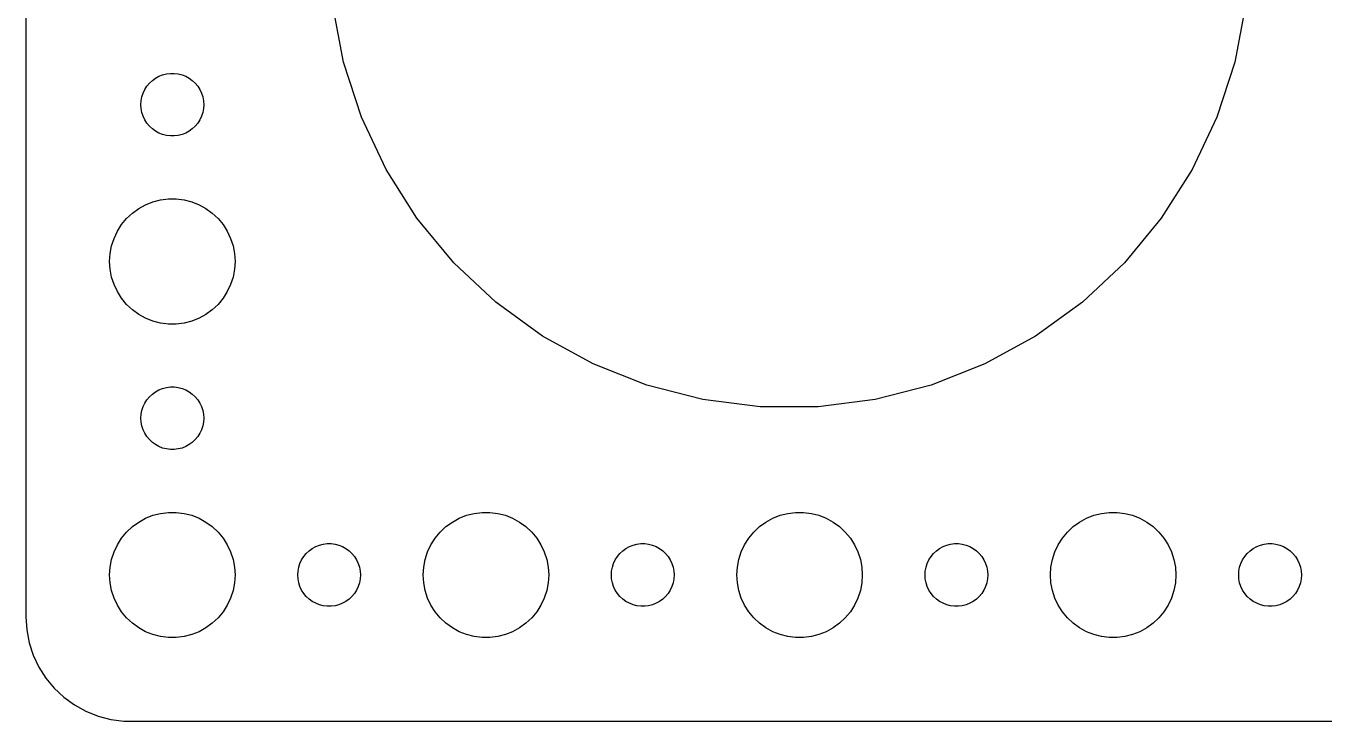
# Model space of a CAD drawing. Header units: metres. Extents: x -134 to 134, y -37 to 37.
# Drawn here: x -134.5 to -72.4, y -37 to -3.7 of the extents above; entities that cross this region are included whole.
import ezdxf

# ---------------------------------------------------------------- set-up
doc = ezdxf.new("R2010")
doc.units = ezdxf.units.M

msp = doc.modelspace()

# ---------------------------------------------------------------- linework, layer by layer
for p, q in [((-134.5, 32), (-134.5, -32)), ((-119.309, -5.47118), (-119.827, -2.75732)), ((-76.1735, -2.75732), (-76.6912, -5.47118)), ((-118.455, -8.09874), (-119.309, -5.47118)), ((-76.6912, -5.47118), (-77.5449, -8.09874)), ((-128.304, -6.23351), (-128.139, -6.14275)), ((-128.139, -6.14275), (-127.964, -6.07341)), ((-127.964, -6.07341), (-127.781, -6.02657)), ((-127.781, -6.02657), (-127.594, -6.00294)), ((-127.594, -6.00294), (-127.406, -6.00294)), ((-127.406, -6.00294), (-127.219, -6.02657)), ((-127.219, -6.02657), (-127.036, -6.07341)), ((-127.036, -6.07341), (-126.861, -6.14275)), ((-126.861, -6.14275), (-126.696, -6.23351)), ((-128.895, -6.9478), (-128.814, -6.77736)), ((-128.814, -6.77736), (-128.714, -6.61832)), ((-128.714, -6.61832), (-128.593, -6.47318)), ((-128.593, -6.47318), (-128.456, -6.34422)), ((-128.456, -6.34422), (-128.304, -6.23351)), ((-126.696, -6.23351), (-126.544, -6.34422)), ((-126.544, -6.34422), (-126.407, -6.47318)), ((-126.407, -6.47318), (-126.286, -6.61832)), ((-126.286, -6.61832), (-126.186, -6.77736)), ((-126.186, -6.77736), (-126.105, -6.9478)), ((-129, -7.5), (-128.988, -7.312)), ((-128.988, -7.312), (-128.953, -7.12695)), ((-128.953, -7.12695), (-128.895, -6.9478)), ((-126.105, -6.9478), (-126.047, -7.12695)), ((-126.047, -7.12695), (-126.012, -7.312)), ((-126.012, -7.312), (-126, -7.5)), ((-128.988, -7.68799), (-129, -7.5)), ((-128.953, -7.87303), (-128.988, -7.68799)), ((-128.895, -8.05219), (-128.953, -7.87303)), ((-128.814, -8.22263), (-128.895, -8.05219)), ((-126.105, -8.05219), (-126.186, -8.22263)), ((-126.047, -7.87303), (-126.105, -8.05219)), ((-126.012, -7.68799), (-126.047, -7.87303)), ((-126, -7.5), (-126.012, -7.68799)), ((-128.714, -8.38167), (-128.814, -8.22263)), ((-128.593, -8.52681), (-128.714, -8.38167)), ((-128.456, -8.65576), (-128.593, -8.52681)), ((-128.304, -8.76648), (-128.456, -8.65576)), ((-126.544, -8.65576), (-126.696, -8.76648)), ((-126.407, -8.52681), (-126.544, -8.65576)), ((-126.286, -8.38167), (-126.407, -8.52681)), ((-126.186, -8.22263), (-126.286, -8.38167)), ((-117.279, -10.5986), (-118.455, -8.09874)), ((-77.5449, -8.09874), (-78.7213, -10.5986)), ((-128.139, -8.85724), (-128.304, -8.76648)), ((-127.964, -8.92657), (-128.139, -8.85724)), ((-127.781, -8.97342), (-127.964, -8.92657)), ((-127.594, -8.99704), (-127.781, -8.97342)), ((-127.406, -8.99704), (-127.594, -8.99704)), ((-127.219, -8.97342), (-127.406, -8.99704)), ((-127.036, -8.92657), (-127.219, -8.97342)), ((-126.861, -8.85724), (-127.036, -8.92657)), ((-126.696, -8.76648), (-126.861, -8.85724)), ((-115.798, -12.9313), (-117.279, -10.5986)), ((-78.7213, -10.5986), (-80.2016, -12.9313)), ((-129.107, -12.467), (-128.777, -12.2855)), ((-128.777, -12.2855), (-128.427, -12.1468)), ((-128.427, -12.1468), (-128.062, -12.0531)), ((-128.062, -12.0531), (-127.688, -12.0059)), ((-127.688, -12.0059), (-127.312, -12.0059)), ((-127.312, -12.0059), (-126.938, -12.0531)), ((-126.938, -12.0531), (-126.573, -12.1468)), ((-126.573, -12.1468), (-126.223, -12.2855)), ((-126.223, -12.2855), (-125.893, -12.467)), ((-129.927, -13.2366), (-129.687, -12.9464)), ((-129.687, -12.9464), (-129.412, -12.6884)), ((-129.412, -12.6884), (-129.107, -12.467)), ((-125.893, -12.467), (-125.588, -12.6884)), ((-125.588, -12.6884), (-125.313, -12.9464)), ((-125.313, -12.9464), (-125.073, -13.2366)), ((-114.037, -15.06), (-115.798, -12.9313)), ((-80.2016, -12.9313), (-81.9627, -15.06)), ((-130.289, -13.8956), (-130.129, -13.5547)), ((-130.129, -13.5547), (-129.927, -13.2366)), ((-125.073, -13.2366), (-124.871, -13.5547)), ((-124.871, -13.5547), (-124.711, -13.8956)), ((-130.476, -14.624), (-130.406, -14.2539)), ((-130.406, -14.2539), (-130.289, -13.8956)), ((-124.711, -13.8956), (-124.594, -14.2539)), ((-124.594, -14.2539), (-124.524, -14.624)), ((-130.5, -15), (-130.476, -14.624)), ((-124.524, -14.624), (-124.5, -15)), ((-130.476, -15.376), (-130.5, -15)), ((-130.406, -15.7461), (-130.476, -15.376)), ((-124.524, -15.376), (-124.594, -15.7461)), ((-124.5, -15), (-124.524, -15.376)), ((-112.023, -16.9513), (-114.037, -15.06)), ((-81.9627, -15.06), (-83.9767, -16.9513)), ((-130.289, -16.1044), (-130.406, -15.7461)), ((-130.129, -16.4453), (-130.289, -16.1044)), ((-124.711, -16.1044), (-124.871, -16.4453)), ((-124.594, -15.7461), (-124.711, -16.1044)), ((-129.927, -16.7634), (-130.129, -16.4453)), ((-124.871, -16.4453), (-125.073, -16.7634)), ((-129.687, -17.0536), (-129.927, -16.7634)), ((-129.412, -17.3115), (-129.687, -17.0536)), ((-129.107, -17.533), (-129.412, -17.3115)), ((-125.588, -17.3115), (-125.893, -17.533)), ((-125.313, -17.0536), (-125.588, -17.3115)), ((-125.073, -16.7634), (-125.313, -17.0536)), ((-109.788, -18.5752), (-112.023, -16.9513)), ((-83.9767, -16.9513), (-86.2118, -18.5752)), ((-128.777, -17.7145), (-129.107, -17.533)), ((-128.427, -17.8532), (-128.777, -17.7145)), ((-128.062, -17.9469), (-128.427, -17.8532)), ((-127.688, -17.9941), (-128.062, -17.9469)), ((-127.312, -17.9941), (-127.688, -17.9941)), ((-126.938, -17.9469), (-127.312, -17.9941)), ((-126.573, -17.8532), (-126.938, -17.9469)), ((-126.223, -17.7145), (-126.573, -17.8532)), ((-125.893, -17.533), (-126.223, -17.7145)), ((-107.367, -19.9062), (-109.788, -18.5752)), ((-86.2118, -18.5752), (-88.6329, -19.9062)), ((-104.798, -20.9232), (-107.367, -19.9062)), ((-88.6329, -19.9062), (-91.2016, -20.9232)), ((-128.139, -21.1427), (-127.964, -21.0734)), ((-127.964, -21.0734), (-127.781, -21.0266)), ((-127.781, -21.0266), (-127.594, -21.003)), ((-127.594, -21.003), (-127.406, -21.003)), ((-127.406, -21.003), (-127.219, -21.0266)), ((-127.219, -21.0266), (-127.036, -21.0734)), ((-127.036, -21.0734), (-126.861, -21.1427)), ((-102.122, -21.6103), (-104.798, -20.9232)), ((-91.2016, -20.9232), (-93.8776, -21.6103)), ((-128.814, -21.7774), (-128.714, -21.6183)), ((-128.714, -21.6183), (-128.593, -21.4732)), ((-128.593, -21.4732), (-128.456, -21.3442)), ((-128.456, -21.3442), (-128.304, -21.2335)), ((-128.304, -21.2335), (-128.139, -21.1427)), ((-126.861, -21.1427), (-126.696, -21.2335)), ((-126.696, -21.2335), (-126.544, -21.3442)), ((-126.544, -21.3442), (-126.407, -21.4732)), ((-126.407, -21.4732), (-126.286, -21.6183)), ((-126.286, -21.6183), (-126.186, -21.7774)), ((-99.3814, -21.9566), (-102.122, -21.6103)), ((-93.8776, -21.6103), (-96.6186, -21.9566)), ((-129, -22.5), (-128.988, -22.312)), ((-128.988, -22.312), (-128.953, -22.127)), ((-128.953, -22.127), (-128.895, -21.9478)), ((-128.895, -21.9478), (-128.814, -21.7774)), ((-126.186, -21.7774), (-126.105, -21.9478)), ((-126.105, -21.9478), (-126.047, -22.127)), ((-126.047, -22.127), (-126.012, -22.312)), ((-126.012, -22.312), (-126, -22.5)), ((-96.6186, -21.9566), (-99.3814, -21.9566)), ((-128.988, -22.688), (-129, -22.5)), ((-128.953, -22.873), (-128.988, -22.688)), ((-128.895, -23.0522), (-128.953, -22.873)), ((-126.047, -22.873), (-126.105, -23.0522)), ((-126.012, -22.688), (-126.047, -22.873)), ((-126, -22.5), (-126.012, -22.688)), ((-128.814, -23.2226), (-128.895, -23.0522)), ((-128.714, -23.3817), (-128.814, -23.2226)), ((-128.593, -23.5268), (-128.714, -23.3817)), ((-128.456, -23.6558), (-128.593, -23.5268)), ((-126.407, -23.5268), (-126.544, -23.6558)), ((-126.286, -23.3817), (-126.407, -23.5268)), ((-126.186, -23.2226), (-126.286, -23.3817)), ((-126.105, -23.0522), (-126.186, -23.2226)), ((-128.304, -23.7665), (-128.456, -23.6558)), ((-128.139, -23.8572), (-128.304, -23.7665)), ((-127.964, -23.9266), (-128.139, -23.8572)), ((-127.781, -23.9734), (-127.964, -23.9266)), ((-127.594, -23.997), (-127.781, -23.9734)), ((-127.406, -23.997), (-127.594, -23.997)), ((-127.219, -23.9734), (-127.406, -23.997)), ((-127.036, -23.9266), (-127.219, -23.9734)), ((-126.861, -23.8572), (-127.036, -23.9266)), ((-126.696, -23.7665), (-126.861, -23.8572)), ((-126.544, -23.6558), (-126.696, -23.7665)), ((-129.107, -27.467), (-128.777, -27.2855)), ((-128.777, -27.2855), (-128.427, -27.1468)), ((-128.427, -27.1468), (-128.062, -27.0531)), ((-128.062, -27.0531), (-127.688, -27.0059)), ((-127.688, -27.0059), (-127.312, -27.0059)), ((-127.312, -27.0059), (-126.938, -27.0531)), ((-126.938, -27.0531), (-126.573, -27.1468)), ((-126.573, -27.1468), (-126.223, -27.2855)), ((-126.223, -27.2855), (-125.893, -27.467)), ((-114.107, -27.467), (-113.777, -27.2855)), ((-113.777, -27.2855), (-113.427, -27.1468)), ((-113.427, -27.1468), (-113.062, -27.0531)), ((-113.062, -27.0531), (-112.688, -27.0059)), ((-112.688, -27.0059), (-112.312, -27.0059)), ((-112.312, -27.0059), (-111.938, -27.0531)), ((-111.938, -27.0531), (-111.573, -27.1468)), ((-111.573, -27.1468), (-111.223, -27.2855)), ((-111.223, -27.2855), (-110.893, -27.467)), ((-99.1075, -27.467), (-98.7773, -27.2855)), ((-98.7773, -27.2855), (-98.427, -27.1468)), ((-98.427, -27.1468), (-98.0621, -27.0531)), ((-98.0621, -27.0531), (-97.6884, -27.0059)), ((-97.6884, -27.0059), (-97.3116, -27.0059)), ((-97.3116, -27.0059), (-96.9379, -27.0531)), ((-96.9379, -27.0531), (-96.573, -27.1468)), ((-96.573, -27.1468), (-96.2227, -27.2855)), ((-96.2227, -27.2855), (-95.8925, -27.467)), ((-84.1075, -27.467), (-83.7773, -27.2855)), ((-83.7773, -27.2855), (-83.427, -27.1468)), ((-83.427, -27.1468), (-83.0621, -27.0531)), ((-83.0621, -27.0531), (-82.6884, -27.0059)), ((-82.6884, -27.0059), (-82.3116, -27.0059)), ((-82.3116, -27.0059), (-81.9379, -27.0531)), ((-81.9379, -27.0531), (-81.573, -27.1468)), ((-81.573, -27.1468), (-81.2227, -27.2855)), ((-81.2227, -27.2855), (-80.8925, -27.467)), ((-129.687, -27.9464), (-129.412, -27.6884)), ((-129.412, -27.6884), (-129.107, -27.467)), ((-125.893, -27.467), (-125.588, -27.6884)), ((-125.588, -27.6884), (-125.313, -27.9464)), ((-114.687, -27.9464), (-114.412, -27.6884)), ((-114.412, -27.6884), (-114.107, -27.467)), ((-110.893, -27.467), (-110.588, -27.6884)), ((-110.588, -27.6884), (-110.313, -27.9464)), ((-99.6869, -27.9464), (-99.4123, -27.6884)), ((-99.4123, -27.6884), (-99.1075, -27.467)), ((-95.8925, -27.467), (-95.5877, -27.6884)), ((-95.5877, -27.6884), (-95.3131, -27.9464)), ((-84.6869, -27.9464), (-84.4123, -27.6884)), ((-84.4123, -27.6884), (-84.1075, -27.467)), ((-80.8925, -27.467), (-80.5877, -27.6884)), ((-80.5877, -27.6884), (-80.3131, -27.9464)), ((-130.289, -28.8956), (-130.129, -28.5547)), ((-130.129, -28.5547), (-129.927, -28.2366)), ((-129.927, -28.2366), (-129.687, -27.9464)), ((-125.313, -27.9464), (-125.073, -28.2366)), ((-125.073, -28.2366), (-124.871, -28.5547)), ((-124.871, -28.5547), (-124.711, -28.8956)), ((-120.464, -28.5734), (-120.281, -28.5266)), ((-120.281, -28.5266), (-120.094, -28.503)), ((-120.094, -28.503), (-119.906, -28.503)), ((-119.906, -28.503), (-119.719, -28.5266)), ((-119.719, -28.5266), (-119.536, -28.5734)), ((-115.289, -28.8956), (-115.129, -28.5547)), ((-115.129, -28.5547), (-114.927, -28.2366)), ((-114.927, -28.2366), (-114.687, -27.9464)), ((-110.313, -27.9464), (-110.073, -28.2366)), ((-110.073, -28.2366), (-109.871, -28.5547)), ((-109.871, -28.5547), (-109.711, -28.8956)), ((-105.464, -28.5734), (-105.281, -28.5266)), ((-105.281, -28.5266), (-105.094, -28.503)), ((-105.094, -28.503), (-104.906, -28.503)), ((-104.906, -28.503), (-104.719, -28.5266)), ((-104.719, -28.5266), (-104.536, -28.5734)), ((-100.289, -28.8956), (-100.129, -28.5547)), ((-100.129, -28.5547), (-99.927, -28.2366)), ((-99.927, -28.2366), (-99.6869, -27.9464)), ((-95.3131, -27.9464), (-95.073, -28.2366)), ((-95.073, -28.2366), (-94.8711, -28.5547)), ((-94.8711, -28.5547), (-94.7107, -28.8956)), ((-90.4635, -28.5734), (-90.2811, -28.5266)), ((-90.2811, -28.5266), (-90.0942, -28.503)), ((-90.0942, -28.503), (-89.9058, -28.503)), ((-89.9058, -28.503), (-89.7189, -28.5266)), ((-89.7189, -28.5266), (-89.5365, -28.5734)), ((-85.2893, -28.8956), (-85.1289, -28.5547)), ((-85.1289, -28.5547), (-84.927, -28.2366)), ((-84.927, -28.2366), (-84.6869, -27.9464)), ((-80.3131, -27.9464), (-80.073, -28.2366)), ((-80.073, -28.2366), (-79.8711, -28.5547)), ((-79.8711, -28.5547), (-79.7107, -28.8956)), ((-75.4635, -28.5734), (-75.2811, -28.5266)), ((-75.2811, -28.5266), (-75.0942, -28.503)), ((-75.0942, -28.503), (-74.9058, -28.503)), ((-74.9058, -28.503), (-74.7189, -28.5266)), ((-74.7189, -28.5266), (-74.5365, -28.5734)), ((-130.406, -29.2539), (-130.289, -28.8956)), ((-124.711, -28.8956), (-124.594, -29.2539)), ((-121.314, -29.2774), (-121.214, -29.1183)), ((-121.214, -29.1183), (-121.093, -28.9732)), ((-121.093, -28.9732), (-120.956, -28.8442)), ((-120.956, -28.8442), (-120.804, -28.7335)), ((-120.804, -28.7335), (-120.639, -28.6427)), ((-120.639, -28.6427), (-120.464, -28.5734)), ((-119.536, -28.5734), (-119.361, -28.6427)), ((-119.361, -28.6427), (-119.196, -28.7335)), ((-119.196, -28.7335), (-119.044, -28.8442)), ((-119.044, -28.8442), (-118.907, -28.9732)), ((-118.907, -28.9732), (-118.786, -29.1183)), ((-118.786, -29.1183), (-118.686, -29.2774)), ((-115.406, -29.2539), (-115.289, -28.8956)), ((-109.711, -28.8956), (-109.594, -29.2539)), ((-106.314, -29.2774), (-106.214, -29.1183)), ((-106.214, -29.1183), (-106.093, -28.9732)), ((-106.093, -28.9732), (-105.956, -28.8442)), ((-105.956, -28.8442), (-105.804, -28.7335)), ((-105.804, -28.7335), (-105.639, -28.6427)), ((-105.639, -28.6427), (-105.464, -28.5734)), ((-104.536, -28.5734), (-104.361, -28.6427)), ((-104.361, -28.6427), (-104.196, -28.7335)), ((-104.196, -28.7335), (-104.044, -28.8442)), ((-104.044, -28.8442), (-103.907, -28.9732)), ((-103.907, -28.9732), (-103.786, -29.1183)), ((-103.786, -29.1183), (-103.686, -29.2774)), ((-100.406, -29.2539), (-100.289, -28.8956)), ((-94.7107, -28.8956), (-94.5943, -29.2539)), ((-91.3145, -29.2774), (-91.2135, -29.1183)), ((-91.2135, -29.1183), (-91.0934, -28.9732)), ((-91.0934, -28.9732), (-90.9561, -28.8442)), ((-90.9561, -28.8442), (-90.8037, -28.7335)), ((-90.8037, -28.7335), (-90.6387, -28.6427)), ((-90.6387, -28.6427), (-90.4635, -28.5734)), ((-89.5365, -28.5734), (-89.3613, -28.6427)), ((-89.3613, -28.6427), (-89.1963, -28.7335)), ((-89.1963, -28.7335), (-89.0439, -28.8442)), ((-89.0439, -28.8442), (-88.9065, -28.9732)), ((-88.9065, -28.9732), (-88.7865, -29.1183)), ((-88.7865, -29.1183), (-88.6855, -29.2774)), ((-85.4057, -29.2539), (-85.2893, -28.8956)), ((-79.7107, -28.8956), (-79.5943, -29.2539)), ((-76.3145, -29.2774), (-76.2135, -29.1183)), ((-76.2135, -29.1183), (-76.0934, -28.9732)), ((-76.0934, -28.9732), (-75.9561, -28.8442)), ((-75.9561, -28.8442), (-75.8037, -28.7335)), ((-75.8037, -28.7335), (-75.6387, -28.6427)), ((-75.6387, -28.6427), (-75.4635, -28.5734)), ((-74.5365, -28.5734), (-74.3613, -28.6427)), ((-74.3613, -28.6427), (-74.1963, -28.7335)), ((-74.1963, -28.7335), (-74.0439, -28.8442)), ((-74.0439, -28.8442), (-73.9065, -28.9732)), ((-73.9065, -28.9732), (-73.7865, -29.1183)), ((-73.7865, -29.1183), (-73.6855, -29.2774)), ((-130.5, -30), (-130.476, -29.624)), ((-130.476, -29.624), (-130.406, -29.2539)), ((-124.594, -29.2539), (-124.524, -29.624)), ((-124.524, -29.624), (-124.5, -30)), ((-121.488, -29.812), (-121.453, -29.627)), ((-121.453, -29.627), (-121.395, -29.4478)), ((-121.395, -29.4478), (-121.314, -29.2774)), ((-118.686, -29.2774), (-118.605, -29.4478)), ((-118.605, -29.4478), (-118.547, -29.627)), ((-118.547, -29.627), (-118.512, -29.812)), ((-115.5, -30), (-115.476, -29.624)), ((-115.476, -29.624), (-115.406, -29.2539)), ((-109.594, -29.2539), (-109.524, -29.624)), ((-109.524, -29.624), (-109.5, -30)), ((-106.488, -29.812), (-106.453, -29.627)), ((-106.453, -29.627), (-106.395, -29.4478)), ((-106.395, -29.4478), (-106.314, -29.2774)), ((-103.686, -29.2774), (-103.605, -29.4478)), ((-103.605, -29.4478), (-103.547, -29.627)), ((-103.547, -29.627), (-103.512, -29.812)), ((-100.5, -30), (-100.476, -29.624)), ((-100.476, -29.624), (-100.406, -29.2539)), ((-94.5943, -29.2539), (-94.5237, -29.624)), ((-94.5237, -29.624), (-94.5, -30)), ((-91.4882, -29.812), (-91.4529, -29.627)), ((-91.4529, -29.627), (-91.3947, -29.4478)), ((-91.3947, -29.4478), (-91.3145, -29.2774)), ((-88.6855, -29.2774), (-88.6053, -29.4478)), ((-88.6053, -29.4478), (-88.5471, -29.627)), ((-88.5471, -29.627), (-88.5118, -29.812)), ((-85.5, -30), (-85.4763, -29.624)), ((-85.4763, -29.624), (-85.4057, -29.2539)), ((-79.5943, -29.2539), (-79.5237, -29.624)), ((-79.5237, -29.624), (-79.5, -30)), ((-76.4882, -29.812), (-76.4529, -29.627)), ((-76.4529, -29.627), (-76.3947, -29.4478)), ((-76.3947, -29.4478), (-76.3145, -29.2774)), ((-73.6855, -29.2774), (-73.6053, -29.4478)), ((-73.6053, -29.4478), (-73.5471, -29.627)), ((-73.5471, -29.627), (-73.5118, -29.812)), ((-130.476, -30.376), (-130.5, -30)), ((-130.406, -30.7461), (-130.476, -30.376)), ((-124.524, -30.376), (-124.594, -30.7461)), ((-124.5, -30), (-124.524, -30.376)), ((-121.5, -30), (-121.488, -29.812)), ((-121.488, -30.188), (-121.5, -30)), ((-121.453, -30.373), (-121.488, -30.188)), ((-121.395, -30.5522), (-121.453, -30.373)), ((-118.547, -30.373), (-118.605, -30.5522)), ((-118.512, -30.188), (-118.547, -30.373)), ((-118.512, -29.812), (-118.5, -30)), ((-118.5, -30), (-118.512, -30.188)), ((-115.476, -30.376), (-115.5, -30)), ((-115.406, -30.7461), (-115.476, -30.376)), ((-109.524, -30.376), (-109.594, -30.7461)), ((-109.5, -30), (-109.524, -30.376)), ((-106.5, -30), (-106.488, -29.812)), ((-106.488, -30.188), (-106.5, -30)), ((-106.453, -30.373), (-106.488, -30.188)), ((-106.395, -30.5522), (-106.453, -30.373)), ((-103.547, -30.373), (-103.605, -30.5522)), ((-103.512, -30.188), (-103.547, -30.373)), ((-103.512, -29.812), (-103.5, -30)), ((-103.5, -30), (-103.512, -30.188)), ((-100.476, -30.376), (-100.5, -30)), ((-100.406, -30.7461), (-100.476, -30.376)), ((-94.5237, -30.376), (-94.5943, -30.7461)), ((-94.5, -30), (-94.5237, -30.376)), ((-91.5, -30), (-91.4882, -29.812)), ((-91.4882, -30.188), (-91.5, -30)), ((-91.4529, -30.373), (-91.4882, -30.188)), ((-91.3947, -30.5522), (-91.4529, -30.373)), ((-88.5471, -30.373), (-88.6053, -30.5522)), ((-88.5118, -30.188), (-88.5471, -30.373)), ((-88.5118, -29.812), (-88.5, -30)), ((-88.5, -30), (-88.5118, -30.188)), ((-85.4763, -30.376), (-85.5, -30)), ((-85.4057, -30.7461), (-85.4763, -30.376)), ((-79.5237, -30.376), (-79.5943, -30.7461)), ((-79.5, -30), (-79.5237, -30.376)), ((-76.5, -30), (-76.4882, -29.812)), ((-76.4882, -30.188), (-76.5, -30)), ((-76.4529, -30.373), (-76.4882, -30.188)), ((-76.3947, -30.5522), (-76.4529, -30.373)), ((-73.5471, -30.373), (-73.6053, -30.5522)), ((-73.5118, -30.188), (-73.5471, -30.373)), ((-73.5118, -29.812), (-73.5, -30)), ((-73.5, -30), (-73.5118, -30.188)), ((-130.289, -31.1044), (-130.406, -30.7461)), ((-124.594, -30.7461), (-124.711, -31.1044)), ((-121.314, -30.7226), (-121.395, -30.5522)), ((-121.214, -30.8817), (-121.314, -30.7226)), ((-121.093, -31.0268), (-121.214, -30.8817)), ((-120.956, -31.1558), (-121.093, -31.0268)), ((-118.907, -31.0268), (-119.044, -31.1558)), ((-118.786, -30.8817), (-118.907, -31.0268)), ((-118.686, -30.7226), (-118.786, -30.8817)), ((-118.605, -30.5522), (-118.686, -30.7226)), ((-115.289, -31.1044), (-115.406, -30.7461)), ((-109.594, -30.7461), (-109.711, -31.1044)), ((-106.314, -30.7226), (-106.395, -30.5522)), ((-106.214, -30.8817), (-106.314, -30.7226)), ((-106.093, -31.0268), (-106.214, -30.8817)), ((-105.956, -31.1558), (-106.093, -31.0268)), ((-103.907, -31.0268), (-104.044, -31.1558)), ((-103.786, -30.8817), (-103.907, -31.0268)), ((-103.686, -30.7226), (-103.786, -30.8817)), ((-103.605, -30.5522), (-103.686, -30.7226)), ((-100.289, -31.1044), (-100.406, -30.7461)), ((-94.5943, -30.7461), (-94.7107, -31.1044)), ((-91.3145, -30.7226), (-91.3947, -30.5522)), ((-91.2135, -30.8817), (-91.3145, -30.7226)), ((-91.0934, -31.0268), (-91.2135, -30.8817)), ((-90.9561, -31.1558), (-91.0934, -31.0268)), ((-88.9065, -31.0268), (-89.0439, -31.1558)), ((-88.7865, -30.8817), (-88.9065, -31.0268)), ((-88.6855, -30.7226), (-88.7865, -30.8817)), ((-88.6053, -30.5522), (-88.6855, -30.7226)), ((-85.2893, -31.1044), (-85.4057, -30.7461)), ((-79.5943, -30.7461), (-79.7107, -31.1044)), ((-76.3145, -30.7226), (-76.3947, -30.5522)), ((-76.2135, -30.8817), (-76.3145, -30.7226)), ((-76.0934, -31.0268), (-76.2135, -30.8817)), ((-75.9561, -31.1558), (-76.0934, -31.0268)), ((-73.9065, -31.0268), (-74.0439, -31.1558)), ((-73.7865, -30.8817), (-73.9065, -31.0268)), ((-73.6855, -30.7226), (-73.7865, -30.8817)), ((-73.6053, -30.5522), (-73.6855, -30.7226)), ((-130.129, -31.4453), (-130.289, -31.1044)), ((-129.927, -31.7634), (-130.129, -31.4453)), ((-124.871, -31.4453), (-125.073, -31.7634)), ((-124.711, -31.1044), (-124.871, -31.4453)), ((-120.804, -31.2665), (-120.956, -31.1558)), ((-120.639, -31.3572), (-120.804, -31.2665)), ((-120.464, -31.4266), (-120.639, -31.3572)), ((-120.281, -31.4734), (-120.464, -31.4266)), ((-120.094, -31.497), (-120.281, -31.4734)), ((-119.906, -31.497), (-120.094, -31.497)), ((-119.719, -31.4734), (-119.906, -31.497)), ((-119.536, -31.4266), (-119.719, -31.4734)), ((-119.361, -31.3572), (-119.536, -31.4266)), ((-119.196, -31.2665), (-119.361, -31.3572)), ((-119.044, -31.1558), (-119.196, -31.2665)), ((-115.129, -31.4453), (-115.289, -31.1044)), ((-114.927, -31.7634), (-115.129, -31.4453)), ((-109.871, -31.4453), (-110.073, -31.7634)), ((-109.711, -31.1044), (-109.871, -31.4453)), ((-105.804, -31.2665), (-105.956, -31.1558)), ((-105.639, -31.3572), (-105.804, -31.2665)), ((-105.464, -31.4266), (-105.639, -31.3572)), ((-105.281, -31.4734), (-105.464, -31.4266)), ((-105.094, -31.497), (-105.281, -31.4734)), ((-104.906, -31.497), (-105.094, -31.497)), ((-104.719, -31.4734), (-104.906, -31.497)), ((-104.536, -31.4266), (-104.719, -31.4734)), ((-104.361, -31.3572), (-104.536, -31.4266)), ((-104.196, -31.2665), (-104.361, -31.3572)), ((-104.044, -31.1558), (-104.196, -31.2665)), ((-100.129, -31.4453), (-100.289, -31.1044)), ((-99.927, -31.7634), (-100.129, -31.4453)), ((-94.8711, -31.4453), (-95.073, -31.7634)), ((-94.7107, -31.1044), (-94.8711, -31.4453)), ((-90.8037, -31.2665), (-90.9561, -31.1558)), ((-90.6387, -31.3572), (-90.8037, -31.2665)), ((-90.4635, -31.4266), (-90.6387, -31.3572)), ((-90.2811, -31.4734), (-90.4635, -31.4266)), ((-90.0942, -31.497), (-90.2811, -31.4734)), ((-89.9058, -31.497), (-90.0942, -31.497)), ((-89.7189, -31.4734), (-89.9058, -31.497)), ((-89.5365, -31.4266), (-89.7189, -31.4734)), ((-89.3613, -31.3572), (-89.5365, -31.4266)), ((-89.1963, -31.2665), (-89.3613, -31.3572)), ((-89.0439, -31.1558), (-89.1963, -31.2665)), ((-85.1289, -31.4453), (-85.2893, -31.1044)), ((-84.927, -31.7634), (-85.1289, -31.4453)), ((-79.8711, -31.4453), (-80.073, -31.7634)), ((-79.7107, -31.1044), (-79.8711, -31.4453)), ((-75.8037, -31.2665), (-75.9561, -31.1558)), ((-75.6387, -31.3572), (-75.8037, -31.2665)), ((-75.4635, -31.4266), (-75.6387, -31.3572)), ((-75.2811, -31.4734), (-75.4635, -31.4266)), ((-75.0942, -31.497), (-75.2811, -31.4734)), ((-74.9058, -31.497), (-75.0942, -31.497)), ((-74.7189, -31.4734), (-74.9058, -31.497)), ((-74.5365, -31.4266), (-74.7189, -31.4734)), ((-74.3613, -31.3572), (-74.5365, -31.4266)), ((-74.1963, -31.2665), (-74.3613, -31.3572)), ((-74.0439, -31.1558), (-74.1963, -31.2665)), ((-134.5, -32), (-134.461, -32.6267)), ((-129.687, -32.0536), (-129.927, -31.7634)), ((-129.412, -32.3115), (-129.687, -32.0536)), ((-125.313, -32.0536), (-125.588, -32.3115)), ((-125.073, -31.7634), (-125.313, -32.0536)), ((-114.687, -32.0536), (-114.927, -31.7634)), ((-114.412, -32.3115), (-114.687, -32.0536)), ((-110.313, -32.0536), (-110.588, -32.3115)), ((-110.073, -31.7634), (-110.313, -32.0536)), ((-99.6869, -32.0536), (-99.927, -31.7634)), ((-99.4123, -32.3115), (-99.6869, -32.0536)), ((-95.3131, -32.0536), (-95.5877, -32.3115)), ((-95.073, -31.7634), (-95.3131, -32.0536)), ((-84.6869, -32.0536), (-84.927, -31.7634)), ((-84.4123, -32.3115), (-84.6869, -32.0536)), ((-80.3131, -32.0536), (-80.5877, -32.3115)), ((-80.073, -31.7634), (-80.3131, -32.0536)), ((-134.461, -32.6267), (-134.343, -33.2434)), ((-129.107, -32.533), (-129.412, -32.3115)), ((-128.777, -32.7145), (-129.107, -32.533)), ((-128.427, -32.8532), (-128.777, -32.7145)), ((-128.062, -32.9469), (-128.427, -32.8532)), ((-126.573, -32.8532), (-126.938, -32.9469)), ((-126.223, -32.7145), (-126.573, -32.8532)), ((-125.893, -32.533), (-126.223, -32.7145)), ((-125.588, -32.3115), (-125.893, -32.533)), ((-114.107, -32.533), (-114.412, -32.3115)), ((-113.777, -32.7145), (-114.107, -32.533)), ((-113.427, -32.8532), (-113.777, -32.7145)), ((-113.062, -32.9469), (-113.427, -32.8532)), ((-111.573, -32.8532), (-111.938, -32.9469)), ((-111.223, -32.7145), (-111.573, -32.8532)), ((-110.893, -32.533), (-111.223, -32.7145)), ((-110.588, -32.3115), (-110.893, -32.533)), ((-99.1075, -32.533), (-99.4123, -32.3115)), ((-98.7773, -32.7145), (-99.1075, -32.533)), ((-98.427, -32.8532), (-98.7773, -32.7145)), ((-98.0621, -32.9469), (-98.427, -32.8532)), ((-96.573, -32.8532), (-96.9379, -32.9469)), ((-96.2227, -32.7145), (-96.573, -32.8532)), ((-95.8925, -32.533), (-96.2227, -32.7145)), ((-95.5877, -32.3115), (-95.8925, -32.533)), ((-84.1075, -32.533), (-84.4123, -32.3115)), ((-83.7773, -32.7145), (-84.1075, -32.533)), ((-83.427, -32.8532), (-83.7773, -32.7145)), ((-83.0621, -32.9469), (-83.427, -32.8532)), ((-81.573, -32.8532), (-81.9379, -32.9469)), ((-81.2227, -32.7145), (-81.573, -32.8532)), ((-80.8925, -32.533), (-81.2227, -32.7145)), ((-80.5877, -32.3115), (-80.8925, -32.533)), ((-134.343, -33.2434), (-134.149, -33.8406)), ((-127.688, -32.9941), (-128.062, -32.9469)), ((-127.312, -32.9941), (-127.688, -32.9941)), ((-126.938, -32.9469), (-127.312, -32.9941)), ((-112.688, -32.9941), (-113.062, -32.9469)), ((-112.312, -32.9941), (-112.688, -32.9941)), ((-111.938, -32.9469), (-112.312, -32.9941)), ((-97.6884, -32.9941), (-98.0621, -32.9469)), ((-97.3116, -32.9941), (-97.6884, -32.9941)), ((-96.9379, -32.9469), (-97.3116, -32.9941)), ((-82.6884, -32.9941), (-83.0621, -32.9469)), ((-82.3116, -32.9941), (-82.6884, -32.9941)), ((-81.9379, -32.9469), (-82.3116, -32.9941)), ((-134.149, -33.8406), (-133.882, -34.4088)), ((-133.882, -34.4088), (-133.545, -34.9389)), ((-133.545, -34.9389), (-133.145, -35.4227)), ((-133.145, -35.4227), (-132.687, -35.8526)), ((-132.687, -35.8526), (-132.179, -36.2216)), ((-132.179, -36.2216), (-131.629, -36.5241)), ((-131.629, -36.5241), (-131.045, -36.7553)), ((-131.045, -36.7553), (-130.437, -36.9114)), ((-130.437, -36.9114), (-129.814, -36.9901)), ((-129.814, -36.9901), (129.814, -36.9901))]:
    msp.add_line(p, q)

doc.saveas('drawing.dxf')
